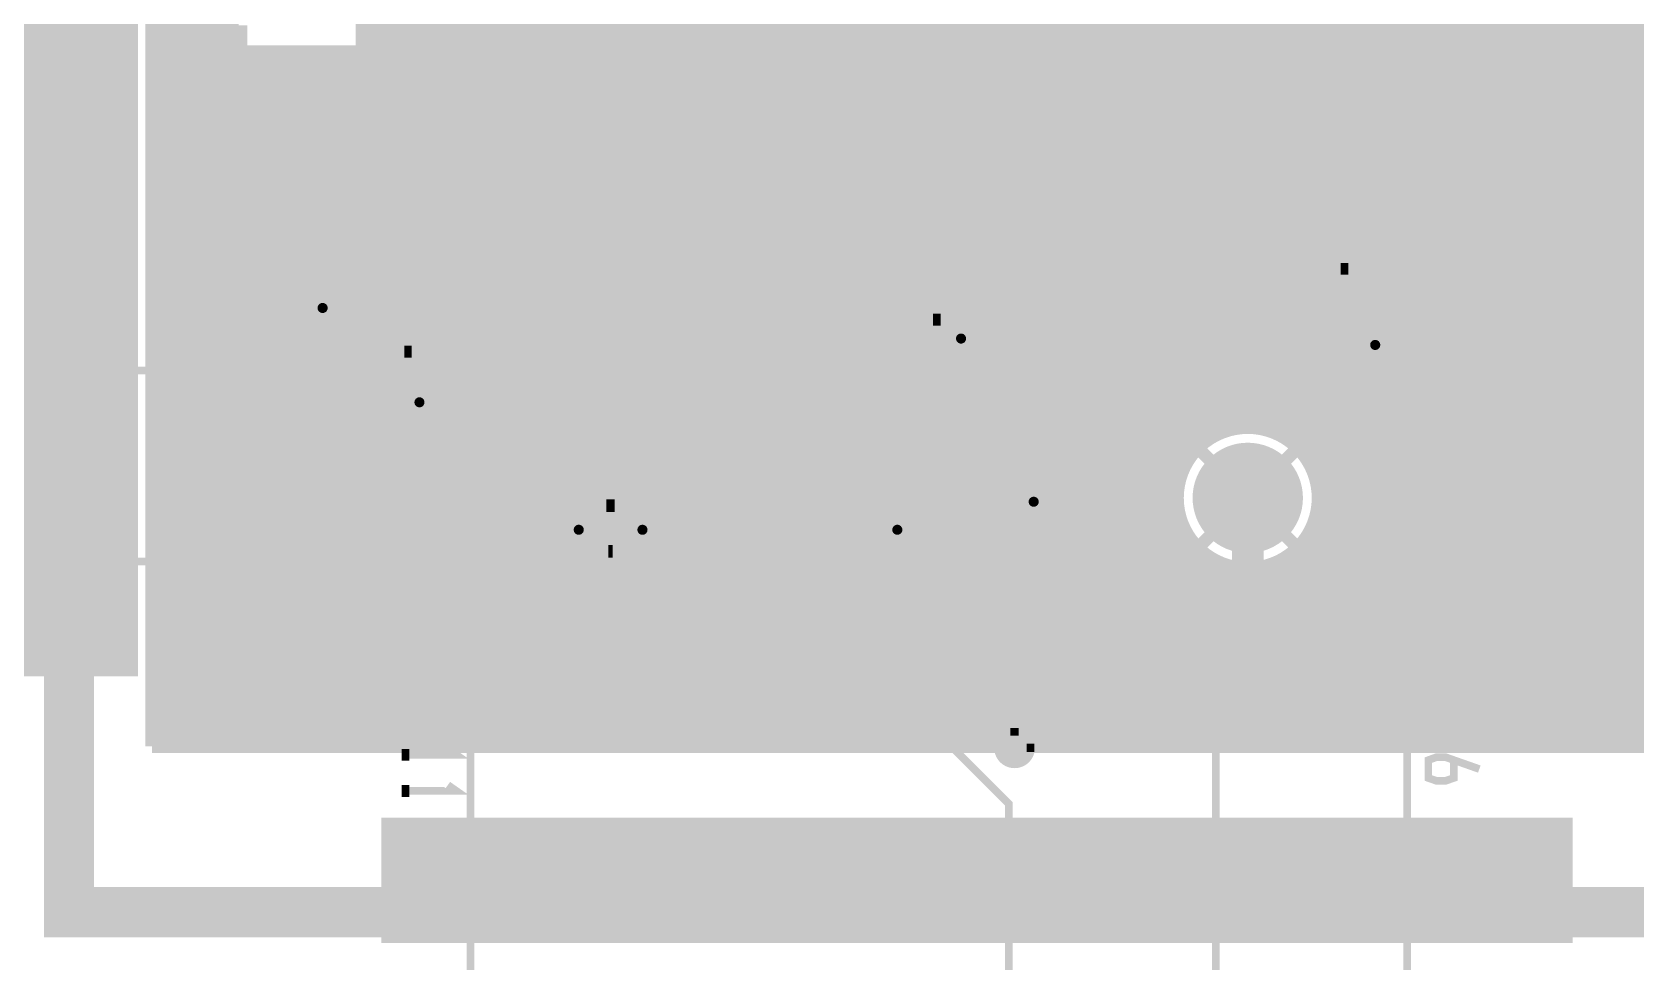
# Model space of a CAD drawing. Extents: x -11 to 221, y -93 to 178.
# Drawn here: x 67.21 to 99.18, y 47.27 to 65.8 of the extents above; entities that cross this region are included whole.
import ezdxf

# ---------------------------------------------------------------- set-up
doc = ezdxf.new("R2010")
doc.units = 0
doc.header["$MEASUREMENT"] = 0
doc.layers.get('0').update_dxf_attribs({"linetype": 'CONTINUOUS'})
for name, color, linetype in [('26-349-0_BOT', 7, 'CONTINUOUS'), ('26-349-0_DRD', 7, 'CONTINUOUS'), ('26-349-0_DRL', 2, 'CONTINUOUS'), ('26-349-0_FAB', 1, 'CONTINUOUS'), ('26-349-0_IN1', 3, 'CONTINUOUS'), ('26-349-0_IN2', 5, 'CONTINUOUS'), ('26-349-0_SMB', 10, 'CONTINUOUS'), ('26-349-0_SMT', 14, 'CONTINUOUS'), ('26-349-0_SPT', 9, 'CONTINUOUS'), ('26-349-0_SST', 12, 'CONTINUOUS'), ('26-349-0_TOP', 11, 'CONTINUOUS'), ('THRUHOLE_TAP', 15, 'CONTINUOUS')]:
    doc.layers.add(name, color=color, linetype=linetype)

# ---------------------------------------------------------------- blocks, each defined once
blk = doc.blocks.new('ROUND_50')
at = {"const_width": 1.09982}
blk.add_lwpolyline([(-0.54991, 0, 1), (0.54991, 0, 1)], format="xyb", close=True, dxfattribs=at)
blk = doc.blocks.new('ROUND_78')
at = {"const_width": 0.29972}
blk.add_lwpolyline([(-0.14986, 0, 1), (0.14986, 0, 1)], format="xyb", close=True, dxfattribs=at)
blk = doc.blocks.new('ROUND_96')
at = {"const_width": 0.50038}
blk.add_lwpolyline([(-0.25019, 0, 1), (0.25019, 0, 1)], format="xyb", close=True, dxfattribs=at)
blk = doc.blocks.new('ROUND_102')
at = {"const_width": 0.10033}
blk.add_lwpolyline([(-0.050164, 0, 1), (0.050164, 0, 1)], format="xyb", close=True, dxfattribs=at)
blk = doc.blocks.new('ROUND_82')
at = {"const_width": 0.29972}
blk.add_lwpolyline([(-0.14986, 0, 1), (0.14986, 0, 1)], format="xyb", close=True, dxfattribs=at)
blk = doc.blocks.new('RECTANGLE_3')
blk.add_solid([(0.4826, 0.4064), (0.4826, -0.4064), (-0.4826, 0.4064), (-0.4826, -0.4064)])
blk = doc.blocks.new('RECTANGLE_57')
blk.add_solid([(0.65024, 0.40005), (0.65024, -0.40005), (-0.65024, 0.40005), (-0.65024, -0.40005)])
blk = doc.blocks.new('OBLONG_59')
at = {"const_width": 0.635}
blk.add_lwpolyline([(0, 0.9525), (0, -0.9525)], dxfattribs=at)
at = {"const_width": 0.3175}
for points in [[(-0.15875, 0.9525, 1), (0.15875, 0.9525, 1)], [(-0.15875, -0.9525, 1), (0.15875, -0.9525, 1)]]:
    blk.add_lwpolyline(points, format="xyb", close=True, dxfattribs=at)
blk = doc.blocks.new('RECTANGLE_60')
blk.add_solid([(0.3175, 1.27), (0.3175, -1.27), (-0.3175, 1.27), (-0.3175, -1.27)])
blk = doc.blocks.new('RECTANGLE_12')
blk.add_solid([(0.40005, 0.65024), (0.40005, -0.65024), (-0.40005, 0.65024), (-0.40005, -0.65024)])
blk = doc.blocks.new('ROUND_88')
at = {"const_width": 0.10033}
blk.add_lwpolyline([(-0.050164, 0, 1), (0.050164, 0, 1)], format="xyb", close=True, dxfattribs=at)
blk = doc.blocks.new('ROUND_90')
at = {"const_width": 0.50038}
blk.add_lwpolyline([(-0.25019, 0, 1), (0.25019, 0, 1)], format="xyb", close=True, dxfattribs=at)

msp = doc.modelspace()

# ---------------------------------------------------------------- linework, layer by layer
at = {"layer": '26-349-0_DRD', "const_width": 0.254}
for points in [[(84.455, 68.199), (84.455, 65.659)], [(86.995, 68.199), (84.455, 65.659)], [(86.995, 65.659), (84.455, 68.199)], [(86.995, 65.659), (86.995, 68.199)], [(84.455, 65.659), (86.995, 65.659)], [(71.7296, 61.5696), (71.7296, 59.0296)], [(74.2696, 61.5696), (71.7296, 61.5696)], [(74.2696, 61.5696), (71.7296, 59.0296)], [(74.2696, 59.0296), (71.7296, 61.5696)], [(71.7296, 61.5696), (71.7296, 59.0296)], [(74.2696, 61.5696), (71.7296, 61.5696)], [(74.2696, 61.5696), (71.7296, 59.0296)], [(74.2696, 59.0296), (71.7296, 61.5696)], [(74.2696, 59.0296), (74.2696, 61.5696)], [(74.2696, 59.0296), (74.2696, 61.5696)], [(84.455, 60.96), (84.455, 58.42)], [(86.995, 60.96), (84.455, 60.96)], [(86.995, 60.96), (84.455, 58.42)], [(86.995, 58.42), (84.455, 60.96)], [(84.455, 60.96), (84.455, 58.42)], [(86.995, 60.96), (84.455, 60.96)], [(86.995, 60.96), (84.455, 58.42)], [(86.995, 58.42), (84.455, 60.96)], [(84.455, 60.96), (84.455, 58.42)], [(86.995, 60.96), (84.455, 60.96)], [(86.995, 60.96), (84.455, 58.42)], [(86.995, 58.42), (84.455, 60.96)], [(86.995, 58.42), (86.995, 60.96)], [(86.995, 58.42), (86.995, 60.96)], [(86.995, 58.42), (86.995, 60.96)], [(92.71, 60.833), (92.71, 58.293)], [(95.25, 60.833), (92.71, 60.833)], [(95.25, 60.833), (92.71, 58.293)], [(95.25, 58.293), (92.71, 60.833)], [(95.25, 58.293), (95.25, 60.833)], [(73.66, 59.69), (73.66, 57.15)], [(76.2, 59.69), (73.66, 59.69)], [(76.2, 59.69), (73.66, 57.15)], [(76.2, 57.15), (73.66, 59.69)], [(76.2, 57.15), (76.2, 59.69)], [(71.7296, 59.0296), (74.2696, 59.0296)], [(71.7296, 59.0296), (74.2696, 59.0296)], [(84.455, 58.42), (86.995, 58.42)], [(84.455, 58.42), (86.995, 58.42)], [(84.455, 58.42), (86.995, 58.42)], [(92.71, 58.293), (95.25, 58.293)], [(85.9028, 57.7088), (85.9028, 55.1688)], [(88.4428, 57.7088), (85.9028, 57.7088)], [(88.4428, 57.7088), (85.9028, 55.1688)], [(88.4428, 55.1688), (85.9028, 57.7088)], [(88.4428, 55.1688), (88.4428, 57.7088)], [(73.66, 57.15), (76.2, 57.15)], [(76.835, 57.15), (76.835, 54.61)], [(79.375, 57.15), (76.835, 57.15)], [(79.375, 57.15), (76.835, 54.61)], [(79.375, 54.61), (76.835, 57.15)], [(76.835, 57.15), (76.835, 54.61)], [(79.375, 57.15), (76.835, 57.15)], [(79.375, 57.15), (76.835, 54.61)], [(79.375, 54.61), (76.835, 57.15)], [(78.105, 57.15), (78.105, 54.61)], [(80.645, 57.15), (78.105, 57.15)], [(80.645, 57.15), (78.105, 54.61)], [(80.645, 54.61), (78.105, 57.15)], [(78.105, 57.15), (78.105, 54.61)], [(80.645, 57.15), (78.105, 57.15)], [(80.645, 57.15), (78.105, 54.61)], [(80.645, 54.61), (78.105, 57.15)], [(79.375, 54.61), (79.375, 57.15)], [(79.375, 54.61), (79.375, 57.15)], [(80.645, 54.61), (80.645, 57.15)], [(80.645, 54.61), (80.645, 57.15)], [(83.185, 57.15), (83.185, 54.61)], [(85.725, 57.15), (83.185, 57.15)], [(85.725, 57.15), (83.185, 54.61)], [(85.725, 54.61), (83.185, 57.15)], [(83.185, 57.15), (83.185, 54.61)], [(85.725, 57.15), (83.185, 57.15)], [(85.725, 57.15), (83.185, 54.61)], [(85.725, 54.61), (83.185, 57.15)], [(85.725, 54.61), (85.725, 57.15)], [(85.725, 54.61), (85.725, 57.15)], [(91.44, 57.15), (90.805, 56.515)], [(92.075, 56.515), (91.44, 57.15)], [(90.805, 56.515), (91.44, 55.88)], [(91.44, 55.88), (92.075, 56.515)], [(85.9028, 55.1688), (88.4428, 55.1688)], [(76.835, 54.61), (79.375, 54.61)], [(76.835, 54.61), (79.375, 54.61)], [(78.105, 54.61), (80.645, 54.61)], [(78.105, 54.61), (80.645, 54.61)], [(83.185, 54.61), (85.725, 54.61)], [(83.185, 54.61), (85.725, 54.61)]]:
    msp.add_lwpolyline(points, dxfattribs=at)
at = {"layer": '26-349-0_DRL', "const_width": 2.49936}
for points in [[(68.072, 52.959), (68.072, 105.283)], [(74.168, 48.895), (97.917, 48.895)]]:
    msp.add_lwpolyline(points, dxfattribs=at)
at = {"layer": '26-349-0_FAB', "const_width": 1.00076}
msp.add_lwpolyline([(187.325, 48.26), (67.945, 48.26), (67.945, 115.57), (69.215, 116.84), (187.96, 116.84)], dxfattribs=at)
at = {"layer": '26-349-0_IN1', "const_width": 0.254}
for points in [[(165.481, 112.649), (71.247, 112.649), (69.596, 110.998), (69.596, 51.562)], [(69.8246, 108.90504), (69.8246, 51.562)], [(70.0532, 108.62818), (70.0532, 51.562)], [(70.9676, 108.66882), (70.9676, 51.562)], [(71.1962, 108.56976), (71.1962, 51.562)], [(70.2818, 108.51642), (70.2818, 51.562)], [(70.5104, 108.48848), (70.5104, 51.562)], [(70.739, 108.5342), (70.739, 51.562)], [(96.5708, 103.99776), (96.5708, 51.562)], [(96.7994, 103.99776), (96.7994, 51.562)], [(97.028, 103.99776), (97.028, 51.562)], [(97.2566, 103.99776), (97.2566, 51.562)], [(97.4852, 103.99776), (97.4852, 51.562)], [(97.7138, 103.99522), (97.7138, 51.562)], [(97.9424, 103.99522), (97.9424, 51.562)], [(98.171, 103.99522), (98.171, 51.562)], [(98.3996, 103.99522), (98.3996, 51.562)], [(98.6282, 103.99522), (98.6282, 51.562)], [(98.8568, 103.99522), (98.8568, 51.562)], [(99.0854, 103.99522), (99.0854, 51.562)], [(90.6272, 100.5078), (90.6272, 57.81294)], [(78.5114, 95.7834), (78.5114, 56.48706)], [(78.486, 95.758), (78.486, 65.405), (71.374, 65.405)], [(86.9696, 94.01048), (86.9696, 51.562)], [(86.5124, 83.3374), (86.5124, 51.562)], [(86.741, 83.58378), (86.741, 51.562)], [(89.2556, 82.67192), (89.2556, 51.562)], [(90.3986, 82.78114), (90.3986, 57.63768)], [(96.1136, 82.67192), (96.1136, 51.562)], [(96.3422, 82.87258), (96.3422, 51.562)], [(88.5698, 82.65922), (88.5698, 51.562)], [(88.7984, 82.5881), (88.7984, 51.562)], [(89.027, 82.59064), (89.027, 51.562)], [(89.4842, 82.51952), (89.4842, 51.562)], [(89.7128, 82.45602), (89.7128, 51.562)], [(89.9414, 82.46872), (89.9414, 56.82996)], [(90.17, 82.56016), (90.17, 57.37098)], [(95.6564, 82.5881), (95.6564, 51.562)], [(95.885, 82.59064), (95.885, 51.562)], [(92.2274, 82.12582), (92.2274, 57.82818)], [(93.1418, 82.08518), (93.1418, 51.562)], [(80.1116, 81.83372), (80.1116, 51.562)], [(80.3402, 81.75244), (80.3402, 51.562)], [(92.456, 81.9912), (92.456, 57.66054)], [(92.6846, 81.94548), (92.6846, 57.40654)], [(92.9132, 81.97342), (92.9132, 56.9341)], [(82.169, 80.01), (82.169, 51.562)], [(87.1982, 76.23556), (87.1982, 51.562)], [(87.4268, 76.05522), (87.4268, 51.562)], [(87.6554, 75.9841), (87.6554, 51.562)], [(87.884, 75.98664), (87.884, 51.562)], [(88.1126, 76.06792), (88.1126, 51.562)], [(88.3412, 76.26858), (88.3412, 51.562)], [(90.8558, 76.14158), (90.8558, 57.92978)], [(91.9988, 76.10856), (91.9988, 57.93994)], [(91.0844, 75.94092), (91.0844, 58.00344)], [(91.313, 75.85964), (91.313, 58.04154)], [(91.5416, 75.8571), (91.5416, 58.04408)], [(91.7702, 75.92822), (91.7702, 58.01106)], [(93.3704, 75.77582), (93.3704, 59.96686)], [(93.599, 75.61072), (93.599, 60.18784)], [(93.8276, 75.54722), (93.8276, 60.27928)], [(94.0562, 75.55992), (94.0562, 60.28944)], [(82.3976, 74.36104), (82.3976, 51.562)], [(82.6262, 74.08418), (82.6262, 51.562)], [(82.8548, 73.97242), (82.8548, 51.562)], [(83.0834, 73.94448), (83.0834, 51.562)], [(78.74, 73.13422), (78.74, 56.24322)], [(79.883, 73.29678), (79.883, 56.40578)], [(83.312, 73.13422), (83.312, 51.562)], [(78.9686, 72.98436), (78.9686, 56.48706)], [(79.1972, 72.93102), (79.1972, 56.58866)], [(79.4258, 72.9488), (79.4258, 56.60898)], [(79.6544, 73.0504), (79.6544, 56.55564)], [(83.5406, 72.98436), (83.5406, 51.562)], [(83.7692, 72.644), (83.7692, 56.134)], [(83.9978, 72.3265), (83.9978, 56.4515)], [(84.2264, 72.20204), (84.2264, 56.57342)], [(84.455, 72.02678), (84.455, 56.61152)], [(84.6836, 71.7804), (84.6836, 56.57342)], [(84.9122, 71.6788), (84.9122, 56.4515)], [(80.5688, 68.66128), (80.5688, 51.562)], [(81.9404, 68.51904), (81.9404, 51.562)], [(80.7974, 68.28282), (80.7974, 51.562)], [(81.026, 68.1482), (81.026, 51.562)], [(81.2546, 68.10248), (81.2546, 51.562)], [(81.4832, 68.13042), (81.4832, 51.562)], [(81.7118, 68.24218), (81.7118, 51.562)], [(94.2848, 67.37858), (94.2848, 60.22848)], [(95.4278, 67.34556), (95.4278, 51.562)], [(94.5134, 67.17792), (94.5134, 60.06338)], [(94.742, 67.09664), (94.742, 51.562)], [(94.9706, 67.0941), (94.9706, 51.562)], [(95.1992, 67.16522), (95.1992, 51.562)], [(85.1408, 66.48958), (85.1408, 60.12942)], [(86.2838, 66.45656), (86.2838, 60.16244)], [(85.3694, 66.28892), (85.3694, 60.33008)], [(85.598, 66.20764), (85.598, 60.40882)], [(85.8266, 66.2051), (85.8266, 60.4139)], [(86.0552, 66.27622), (86.0552, 60.34278)], [(71.374, 65.7352), (69.596, 65.7352)], [(71.374, 65.93332), (71.374, 65.405)], [(123.0503, 65.7352), (78.486, 65.7352)], [(71.374, 65.5066), (69.596, 65.5066)], [(115.42014, 65.5066), (78.486, 65.5066)], [(115.19916, 65.278), (69.596, 65.278)], [(71.4248, 65.405), (71.4248, 51.562)], [(71.6534, 65.405), (71.6534, 51.562)], [(71.882, 65.405), (71.882, 51.562)], [(72.1106, 65.405), (72.1106, 51.562)], [(72.3392, 65.405), (72.3392, 51.562)], [(72.5678, 65.405), (72.5678, 51.562)], [(72.7964, 65.405), (72.7964, 51.562)], [(73.025, 65.405), (73.025, 51.562)], [(73.2536, 65.405), (73.2536, 51.562)], [(73.4822, 65.405), (73.4822, 51.562)], [(73.7108, 65.405), (73.7108, 51.562)], [(73.9394, 65.405), (73.9394, 51.562)], [(74.168, 65.405), (74.168, 51.562)], [(74.3966, 65.405), (74.3966, 58.92038)], [(74.6252, 65.405), (74.6252, 59.08548)], [(74.8538, 65.405), (74.8538, 59.14644)], [(75.0824, 65.405), (75.0824, 59.13628)], [(75.311, 65.405), (75.311, 59.04484)], [(75.5396, 65.405), (75.5396, 58.82386)], [(75.7682, 65.405), (75.7682, 51.562)], [(75.9968, 65.405), (75.9968, 51.562)], [(76.2254, 65.405), (76.2254, 51.562)], [(76.454, 65.405), (76.454, 51.562)], [(76.6826, 65.405), (76.6826, 51.562)], [(76.9112, 65.405), (76.9112, 51.562)], [(77.1398, 65.405), (77.1398, 51.562)], [(77.3684, 65.405), (77.3684, 51.562)], [(77.597, 65.405), (77.597, 56.40578)], [(77.8256, 65.405), (77.8256, 56.55564)], [(78.0542, 65.405), (78.0542, 56.60898)], [(78.2828, 65.405), (78.2828, 56.58866)], [(115.10772, 65.0494), (69.596, 65.0494)], [(115.09502, 64.8208), (69.596, 64.8208)], [(115.15852, 64.5922), (69.596, 64.5922)], [(115.32362, 64.3636), (69.596, 64.3636)], [(122.44578, 64.135), (69.596, 64.135)], [(122.53214, 63.9064), (69.596, 63.9064)], [(122.6693, 63.6778), (69.596, 63.6778)], [(122.88012, 63.4492), (69.596, 63.4492)], [(123.23826, 63.2206), (69.596, 63.2206)], [(137.84834, 62.992), (69.596, 62.992)], [(137.7315, 62.7634), (69.596, 62.7634)], [(137.66292, 62.5348), (69.596, 62.5348)], [(137.63244, 62.3062), (69.596, 62.3062)], [(137.63752, 62.0776), (69.596, 62.0776)], [(137.6807, 61.849), (69.596, 61.849)], [(137.76452, 61.6204), (69.596, 61.6204)], [(137.90168, 61.3918), (69.596, 61.3918)], [(138.10742, 61.1632), (69.596, 61.1632)], [(123.1138, 60.9346), (69.596, 60.9346)], [(122.81154, 60.706), (69.596, 60.706)], [(122.62612, 60.4774), (69.596, 60.4774)], [(85.25256, 60.2488), (69.596, 60.2488)], [(85.07222, 60.0202), (69.596, 60.0202)], [(93.726, 60.2488), (86.19744, 60.2488)], [(93.4085, 60.0202), (86.37778, 60.0202)], [(122.5042, 60.2488), (94.234, 60.2488)], [(122.428, 60.0202), (94.5515, 60.0202)], [(85.0011, 59.7916), (69.596, 59.7916)], [(93.28404, 59.7916), (86.4489, 59.7916)], [(122.39244, 59.7916), (94.67342, 59.7916)], [(85.00364, 59.563), (69.596, 59.563)], [(85.08492, 59.3344), (69.596, 59.3344)], [(93.28404, 59.3344), (86.36508, 59.3344)], [(93.24848, 59.563), (86.44382, 59.563)], [(122.43308, 59.3344), (94.67342, 59.3344)], [(122.39498, 59.563), (94.71152, 59.563)], [(74.676, 59.1058), (69.596, 59.1058)], [(85.28558, 59.1058), (75.184, 59.1058)], [(85.1408, 59.25058), (85.1408, 56.134)], [(85.3694, 59.04992), (85.3694, 51.562)], [(86.0552, 59.03722), (86.0552, 51.562)], [(93.4085, 59.1058), (86.16442, 59.1058)], [(86.2838, 59.21756), (86.2838, 51.562)], [(93.3704, 59.15914), (93.3704, 51.562)], [(94.5134, 59.06262), (94.5134, 51.562)], [(122.51436, 59.1058), (94.5515, 59.1058)], [(74.3585, 58.8772), (69.596, 58.8772)], [(93.726, 58.8772), (75.5015, 58.8772)], [(85.598, 58.96864), (85.598, 51.562)], [(85.8266, 58.9661), (85.8266, 51.562)], [(93.599, 58.93816), (93.599, 51.562)], [(93.8276, 58.84672), (93.8276, 51.562)], [(94.0562, 58.83402), (94.0562, 51.562)], [(122.64136, 58.8772), (94.234, 58.8772)], [(94.2848, 58.89752), (94.2848, 51.562)], [(74.23404, 58.6486), (69.596, 58.6486)], [(74.19848, 58.42), (69.596, 58.42)], [(122.83948, 58.6486), (75.62342, 58.6486)], [(123.15952, 58.42), (75.66152, 58.42)], [(74.23404, 58.1914), (69.596, 58.1914)], [(139.065, 58.1914), (75.62342, 58.1914)], [(74.3585, 57.9628), (69.596, 57.9628)], [(74.3966, 57.91962), (74.3966, 51.562)], [(74.6252, 57.75452), (74.6252, 51.562)], [(75.311, 57.79516), (75.311, 51.562)], [(90.93962, 57.9628), (75.5015, 57.9628)], [(75.5396, 58.01614), (75.5396, 51.562)], [(139.954, 57.9628), (91.94038, 57.9628)], [(74.676, 57.7342), (69.596, 57.7342)], [(90.2716, 57.5056), (69.596, 57.5056)], [(74.8538, 57.69102), (74.8538, 51.562)], [(75.0824, 57.70372), (75.0824, 51.562)], [(90.5129, 57.7342), (75.184, 57.7342)], [(90.35542, 57.59704), (91.44, 56.515)], [(92.52204, 57.59704), (91.44, 56.515)], [(139.954, 57.7342), (92.3671, 57.7342)], [(139.954, 57.5056), (92.6084, 57.5056)], [(90.11158, 57.277), (69.596, 57.277)], [(139.954, 57.277), (92.76842, 57.277)], [(90.0049, 57.0484), (69.596, 57.0484)], [(89.93886, 56.8198), (69.596, 56.8198)], [(139.954, 57.0484), (92.8751, 57.0484)], [(139.954, 56.8198), (92.94114, 56.8198)], [(77.93228, 56.5912), (69.596, 56.5912)], [(79.20228, 56.5912), (78.27518, 56.5912)], [(84.28228, 56.5912), (79.54518, 56.5912)], [(89.91092, 56.5912), (84.62518, 56.5912)], [(90.35542, 55.43042), (91.44, 56.515)], [(92.52204, 55.43042), (91.44, 56.515)], [(139.954, 56.5912), (92.96908, 56.5912)], [(77.55382, 56.3626), (69.596, 56.3626)], [(78.82382, 56.3626), (78.65364, 56.3626)], [(83.90382, 56.3626), (79.92364, 56.3626)], [(89.916, 56.3626), (85.00364, 56.3626)], [(89.9414, 56.1975), (89.9414, 51.562)], [(139.954, 56.3626), (92.964, 56.3626)], [(77.4192, 56.134), (69.596, 56.134)], [(77.37348, 55.9054), (69.596, 55.9054)], [(83.7692, 56.134), (80.0608, 56.134)], [(83.72348, 55.9054), (80.10652, 55.9054)], [(89.95664, 56.134), (85.1408, 56.134)], [(90.03538, 55.9054), (85.18652, 55.9054)], [(139.954, 55.9054), (92.84462, 55.9054)], [(92.9132, 56.0959), (92.9132, 51.562)], [(139.954, 56.134), (92.92336, 56.134)], [(77.40142, 55.6768), (69.596, 55.6768)], [(78.74, 55.51678), (78.74, 51.562)], [(83.75142, 55.6768), (80.07604, 55.6768)], [(83.7692, 55.626), (83.7692, 51.562)], [(85.1408, 55.626), (85.1408, 51.562)], [(90.1573, 55.6768), (85.15604, 55.6768)], [(90.17, 55.65902), (90.17, 51.562)], [(92.6846, 55.62092), (92.6846, 51.562)], [(139.954, 55.6768), (92.7227, 55.6768)], [(77.51318, 55.4482), (69.596, 55.4482)], [(77.79004, 55.2196), (69.596, 55.2196)], [(77.597, 55.35422), (77.597, 51.562)], [(77.8256, 55.20436), (77.8256, 51.562)], [(79.06004, 55.2196), (78.41996, 55.2196)], [(78.5114, 55.2704), (78.5114, 51.562)], [(78.78318, 55.4482), (78.69428, 55.4482)], [(78.9686, 55.2704), (78.9686, 51.562)], [(79.6544, 55.20436), (79.6544, 51.562)], [(84.14004, 55.2196), (79.68996, 55.2196)], [(79.883, 55.35422), (79.883, 51.562)], [(83.86318, 55.4482), (79.96428, 55.4482)], [(83.9978, 55.3085), (83.9978, 51.562)], [(84.2264, 55.18404), (84.2264, 51.562)], [(84.6836, 55.18404), (84.6836, 51.562)], [(90.62212, 55.2196), (84.76996, 55.2196)], [(84.9122, 55.3085), (84.9122, 51.562)], [(90.34018, 55.4482), (85.04428, 55.4482)], [(90.3986, 55.39232), (90.3986, 51.562)], [(90.6272, 55.21706), (90.6272, 51.562)], [(92.2274, 55.20182), (92.2274, 51.562)], [(139.954, 55.2196), (92.25788, 55.2196)], [(92.456, 55.36946), (92.456, 51.562)], [(139.954, 55.4482), (92.53982, 55.4482)], [(91.2876, 54.991), (69.596, 54.991)], [(78.0542, 55.15102), (78.0542, 51.562)], [(78.2828, 55.1688), (78.2828, 51.562)], [(79.1972, 55.1688), (79.1972, 51.562)], [(79.4258, 55.15102), (79.4258, 51.562)], [(84.455, 55.14848), (84.455, 51.562)], [(90.8558, 55.09768), (90.8558, 51.562)], [(91.0844, 55.02402), (91.0844, 51.562)], [(91.313, 54.98846), (91.313, 51.562)], [(91.5416, 54.98592), (91.5416, 51.562)], [(139.954, 54.991), (91.5924, 54.991)], [(91.7702, 55.01894), (91.7702, 51.562)], [(91.9988, 55.08752), (91.9988, 51.562)], [(171.577, 54.7624), (69.596, 54.7624)], [(171.577, 54.5338), (69.596, 54.5338)], [(171.577, 54.3052), (69.596, 54.3052)], [(171.577, 54.0766), (69.596, 54.0766)], [(171.577, 53.848), (69.596, 53.848)], [(171.577, 53.6194), (69.596, 53.6194)], [(171.577, 53.3908), (69.596, 53.3908)], [(171.577, 53.1622), (69.596, 53.1622)], [(171.577, 52.9336), (69.596, 52.9336)], [(171.577, 52.705), (69.596, 52.705)], [(171.577, 52.4764), (69.596, 52.4764)], [(171.577, 52.2478), (69.596, 52.2478)], [(171.577, 52.0192), (69.596, 52.0192)], [(171.577, 51.7906), (69.596, 51.7906)], [(139.954, 51.562), (69.596, 51.562)]]:
    msp.add_lwpolyline(points, dxfattribs=at)
for points in [[(85.725, 60.42152, 0.4142136), (84.99348, 59.69)], [(85.725, 60.42152, 0.4142136), (84.99348, 59.69)], [(86.45652, 59.69, 0.4142136), (85.725, 60.42152)], [(86.45652, 59.69, 0.4142136), (85.725, 60.42152)], [(93.98, 60.29452, 0.4142136), (93.24848, 59.563)], [(94.71152, 59.563, 0.4142136), (93.98, 60.29452)], [(84.99348, 59.69, 0.4142136), (85.725, 58.95848)], [(84.99348, 59.69, 0.4142136), (85.725, 58.95848)], [(85.725, 58.95848, 0.4142136), (86.45652, 59.69)], [(85.725, 58.95848, 0.4142136), (86.45652, 59.69)], [(93.24848, 59.563, 0.4142136), (93.98, 58.83148)], [(93.98, 58.83148, 0.4142136), (94.71152, 59.563)], [(74.93, 59.15152, 0.4142136), (74.19848, 58.42)], [(75.66152, 58.42, 0.4142136), (74.93, 59.15152)], [(74.19848, 58.42, 0.4142136), (74.93, 57.68848)], [(74.93, 57.68848, 0.4142136), (75.66152, 58.42)], [(91.44, 58.04662, 0.4142136), (89.90838, 56.515)], [(92.97162, 56.515, 0.4142136), (91.44, 58.04662)], [(78.105, 56.61152, 0.4142136), (77.37348, 55.88)], [(78.105, 56.61152, 0.4142136), (77.37348, 55.88)], [(78.74, 56.24322, 0.2690272), (78.105, 56.61154)], [(78.74, 56.24322, 0.2690272), (78.105, 56.61154)], [(79.375, 56.61152, 0.2690269), (78.74, 56.24322)], [(80.10652, 55.88, 0.4142136), (79.375, 56.61152)], [(84.455, 56.61152, 0.4142136), (83.72348, 55.88)], [(84.455, 56.61152, 0.4142136), (83.72348, 55.88)], [(85.18652, 55.88, 0.4142136), (84.455, 56.61152)], [(85.18652, 55.88, 0.4142136), (84.455, 56.61152)], [(89.90838, 56.515, 0.4142136), (91.44, 54.98338)], [(91.44, 54.98338, 0.4142136), (92.97162, 56.515)], [(77.37348, 55.88, 0.4142136), (78.105, 55.14848)], [(77.37348, 55.88, 0.4142136), (78.105, 55.14848)], [(79.375, 55.14848, 0.4142136), (80.10652, 55.88)], [(83.72348, 55.88, 0.4142136), (84.455, 55.14848)], [(83.72348, 55.88, 0.4142136), (84.455, 55.14848)], [(84.455, 55.14848, 0.4142136), (85.18652, 55.88)], [(84.455, 55.14848, 0.4142136), (85.18652, 55.88)], [(78.105, 55.14848, 0.2690269), (78.74, 55.51678)], [(78.105, 55.14848, 0.2690269), (78.74, 55.51678)], [(78.74, 55.51678, 0.2690272), (79.375, 55.14846)]]:
    msp.add_lwpolyline(points, format="xyb", dxfattribs=at)
at = {"layer": '26-349-0_IN2', "const_width": 0.254}
for points in [[(77.0382, 112.141), (77.0382, 52.959)], [(77.2668, 112.141), (77.2668, 52.959)], [(77.4954, 112.141), (77.4954, 52.959)], [(77.724, 112.141), (77.724, 52.959)], [(77.9526, 112.141), (77.9526, 52.959)], [(78.1812, 112.141), (78.1812, 52.959)], [(78.4098, 112.141), (78.4098, 52.959)], [(78.6384, 112.141), (78.6384, 52.959)], [(78.867, 112.141), (78.867, 52.959)], [(79.0956, 112.141), (79.0956, 52.959)], [(79.3242, 112.141), (79.3242, 52.959)], [(79.5528, 112.141), (79.5528, 52.959)], [(79.7814, 112.141), (79.7814, 52.959)], [(80.01, 112.141), (80.01, 52.959)], [(80.2386, 112.141), (80.2386, 52.959)], [(91.44, 112.141), (91.44, 57.94502)], [(91.6686, 112.141), (91.6686, 57.92724)], [(91.8972, 112.141), (91.8972, 57.86882)], [(93.4974, 112.141), (93.4974, 52.959)], [(93.726, 112.141), (93.726, 52.959)], [(93.9546, 112.141), (93.9546, 52.959)], [(96.4692, 112.141), (96.4692, 52.959)], [(96.6978, 112.141), (96.6978, 52.959)], [(96.9264, 112.141), (96.9264, 52.959)], [(97.155, 112.141), (97.155, 52.959)], [(97.3836, 112.141), (97.3836, 52.959)], [(97.6122, 112.141), (97.6122, 52.959)], [(97.8408, 109.87278), (97.8408, 52.959)], [(98.0694, 109.5883), (98.0694, 52.959)], [(98.298, 109.49178), (98.298, 52.959)], [(98.5266, 105.70972), (98.5266, 52.959)], [(98.7552, 105.49382), (98.7552, 52.959)], [(98.9838, 105.42016), (98.9838, 52.959)], [(99.2124, 105.43286), (99.2124, 52.959)], [(88.9254, 99.695), (88.9254, 52.959)], [(89.154, 99.84486), (89.154, 52.959)], [(88.4682, 99.55022), (88.4682, 52.959)], [(88.6968, 99.60102), (88.6968, 52.959)], [(73.8378, 96.6089), (73.8378, 52.959)], [(74.0664, 96.69526), (74.0664, 52.959)], [(82.296, 92.00896), (82.296, 52.959)], [(82.0674, 84.4804), (82.0674, 52.959)], [(80.4672, 83.52282), (80.4672, 52.959)], [(89.3826, 82.7024), (89.3826, 52.959)], [(95.5548, 82.7151), (95.5548, 52.959)], [(95.7834, 82.68208), (95.7834, 52.959)], [(96.012, 82.73542), (96.012, 52.959)], [(96.2406, 82.9056), (96.2406, 52.959)], [(89.6112, 82.58048), (89.6112, 52.959)], [(89.8398, 82.55762), (89.8398, 52.959)], [(90.0684, 82.62112), (90.0684, 56.91886)], [(74.295, 82.1817), (74.295, 52.959)], [(75.438, 82.23758), (75.438, 52.959)], [(74.5236, 81.93786), (74.5236, 52.959)], [(74.7522, 81.8515), (74.7522, 52.959)], [(74.9808, 81.85658), (74.9808, 52.959)], [(75.2094, 81.9531), (75.2094, 52.959)], [(94.1832, 79.16926), (94.1832, 52.959)], [(92.1258, 77.99578), (92.1258, 57.76976)], [(93.2688, 77.9399), (93.2688, 52.959)], [(86.4108, 77.74178), (86.4108, 52.959)], [(90.297, 77.73162), (90.297, 57.37352)], [(91.2114, 77.6224), (91.2114, 57.92724)], [(92.3544, 77.7113), (92.3544, 57.61482)], [(92.583, 77.61478), (92.583, 57.37352)], [(92.8116, 77.6097), (92.8116, 56.91886)], [(93.0402, 77.69606), (93.0402, 52.959)], [(86.6394, 77.4573), (86.6394, 56.77408)], [(86.868, 77.36078), (86.868, 56.98998)], [(87.0966, 77.3557), (87.0966, 57.06364)], [(90.5256, 77.54112), (90.5256, 57.61482)], [(90.7542, 77.47762), (90.7542, 57.76976)], [(90.9828, 77.50048), (90.9828, 57.86882)], [(88.2396, 76.3016), (88.2396, 52.959)], [(87.3252, 76.24826), (87.3252, 57.0484)], [(87.5538, 76.1111), (87.5538, 56.93918)], [(87.7824, 76.07808), (87.7824, 56.59628)], [(88.011, 76.13142), (88.011, 52.959)], [(73.787, 74.676), (73.787, 52.959)], [(82.5246, 74.34072), (82.5246, 52.959)], [(82.7532, 74.12482), (82.7532, 52.959)], [(82.9818, 74.05116), (82.9818, 52.959)], [(83.2104, 73.49998), (83.2104, 52.959)], [(83.439, 73.15708), (83.439, 52.959)], [(83.6676, 73.04786), (83.6676, 52.959)], [(83.8962, 72.6059), (83.8962, 52.959)], [(84.1248, 72.36206), (84.1248, 52.959)], [(84.3534, 72.2757), (84.3534, 52.959)], [(84.582, 72.01662), (84.582, 52.959)], [(84.8106, 71.82612), (84.8106, 52.959)], [(85.0392, 71.76262), (85.0392, 52.959)], [(75.6666, 69.00672), (75.6666, 52.959)], [(76.8096, 69.18198), (76.8096, 52.959)], [(75.8952, 68.79082), (75.8952, 52.959)], [(76.1238, 68.71716), (76.1238, 52.959)], [(76.3524, 68.72986), (76.3524, 52.959)], [(76.581, 68.83908), (76.581, 52.959)], [(80.6958, 68.59778), (80.6958, 52.959)], [(80.9244, 68.3133), (80.9244, 52.959)], [(81.6102, 68.29806), (81.6102, 52.959)], [(81.8388, 68.5419), (81.8388, 52.959)], [(81.153, 68.21678), (81.153, 52.959)], [(81.3816, 68.2117), (81.3816, 52.959)], [(94.4118, 67.38366), (94.4118, 52.959)], [(95.3262, 67.38366), (95.3262, 52.959)], [(94.6404, 67.23126), (94.6404, 52.959)], [(94.869, 67.18808), (94.869, 52.959)], [(95.0976, 67.23126), (95.0976, 52.959)], [(85.2678, 66.49466), (85.2678, 52.959)], [(86.1822, 66.49466), (86.1822, 52.959)], [(85.4964, 66.34226), (85.4964, 52.959)], [(85.725, 66.29908), (85.725, 52.959)], [(85.9536, 66.34226), (85.9536, 52.959)], [(123.21032, 65.7098), (73.787, 65.7098)], [(122.89282, 65.4812), (73.787, 65.4812)], [(122.70486, 65.2526), (73.787, 65.2526)], [(122.58548, 65.024), (73.787, 65.024)], [(122.5169, 64.7954), (73.787, 64.7954)], [(122.4915, 64.5668), (73.787, 64.5668)], [(122.5042, 64.3382), (73.787, 64.3382)], [(122.56008, 64.1096), (73.787, 64.1096)], [(122.65914, 63.881), (73.787, 63.881)], [(122.8217, 63.6524), (73.787, 63.6524)], [(123.08078, 63.4238), (73.787, 63.4238)], [(138.14552, 63.1952), (73.787, 63.1952)], [(137.95248, 62.9666), (73.787, 62.9666)], [(137.8331, 62.738), (73.787, 62.738)], [(137.76198, 62.5094), (73.787, 62.5094)], [(137.7315, 62.2808), (73.787, 62.2808)], [(137.7442, 62.0522), (73.787, 62.0522)], [(137.795, 61.8236), (73.787, 61.8236)], [(137.89152, 61.595), (73.787, 61.595)], [(138.049, 61.3664), (73.787, 61.3664)], [(138.303, 61.1378), (73.787, 61.1378)], [(123.28906, 60.9092), (73.787, 60.9092)], [(122.93346, 60.6806), (73.787, 60.6806)], [(122.73026, 60.452), (73.787, 60.452)], [(122.60326, 60.2234), (73.787, 60.2234)], [(122.52706, 59.9948), (73.787, 59.9948)], [(122.49404, 59.7662), (73.787, 59.7662)], [(122.49912, 59.5376), (73.787, 59.5376)], [(122.54738, 59.309), (73.787, 59.309)], [(122.63882, 59.0804), (73.787, 59.0804)], [(122.78868, 58.8518), (73.787, 58.8518)], [(123.02744, 58.6232), (73.787, 58.6232)], [(123.5202, 58.3946), (73.787, 58.3946)], [(146.31416, 58.166), (73.787, 58.166)], [(91.29268, 57.9374), (73.787, 57.9374)], [(146.1262, 57.9374), (91.58732, 57.9374)], [(90.6526, 57.7088), (73.787, 57.7088)], [(90.38336, 57.4802), (73.787, 57.4802)], [(146.00428, 57.7088), (92.2274, 57.7088)], [(145.92808, 57.4802), (92.4941, 57.4802)], [(90.21318, 57.2516), (73.787, 57.2516)], [(145.89252, 57.2516), (92.66428, 57.2516)], [(86.93658, 57.023), (73.787, 57.023)], [(86.6521, 56.7944), (73.787, 56.7944)], [(90.10396, 57.023), (87.40902, 57.023)], [(90.03792, 56.7944), (87.6935, 56.7944)], [(145.89506, 57.023), (92.77604, 57.023)], [(145.9357, 56.7944), (92.84208, 56.7944)], [(86.55558, 56.5658), (73.787, 56.5658)], [(90.00998, 56.5658), (87.79002, 56.5658)], [(146.01444, 56.5658), (92.86748, 56.5658)], [(86.5505, 56.3372), (73.787, 56.3372)], [(87.7824, 56.27878), (87.7824, 52.959)], [(90.02014, 56.3372), (87.7951, 56.3372)], [(146.14398, 56.3372), (92.85732, 56.3372)], [(86.63686, 56.1086), (73.787, 56.1086)], [(86.8807, 55.88), (73.787, 55.88)], [(86.6394, 56.10352), (86.6394, 52.959)], [(86.868, 55.88762), (86.868, 52.959)], [(87.3252, 55.82666), (87.3252, 52.959)], [(90.1573, 55.88), (87.46236, 55.88)], [(87.5538, 55.93588), (87.5538, 52.959)], [(90.0684, 56.1086), (87.70874, 56.1086)], [(90.0684, 56.11114), (90.0684, 52.959)], [(146.66214, 55.88), (92.72016, 55.88)], [(92.8116, 56.11114), (92.8116, 52.959)], [(146.33956, 56.1086), (92.8116, 56.1086)], [(90.29954, 55.6514), (73.787, 55.6514)], [(87.0966, 55.81396), (87.0966, 52.959)], [(90.297, 55.65648), (90.297, 52.959)], [(149.90826, 55.6514), (92.58046, 55.6514)], [(92.583, 55.65648), (92.583, 52.959)], [(90.51544, 55.4228), (73.787, 55.4228)], [(90.89136, 55.1942), (73.787, 55.1942)], [(90.5256, 55.41518), (90.5256, 52.959)], [(90.7542, 55.26024), (90.7542, 52.959)], [(174.117, 55.1942), (91.98864, 55.1942)], [(92.1258, 55.26024), (92.1258, 52.959)], [(92.3544, 55.41518), (92.3544, 52.959)], [(150.06066, 55.4228), (92.36202, 55.4228)], [(174.117, 54.9656), (73.787, 54.9656)], [(90.9828, 55.15864), (90.9828, 52.959)], [(91.2114, 55.10276), (91.2114, 52.959)], [(91.44, 55.08498), (91.44, 52.959)], [(91.6686, 55.10276), (91.6686, 52.959)], [(91.8972, 55.15864), (91.8972, 52.959)], [(174.117, 54.737), (73.787, 54.737)], [(174.117, 54.5084), (73.787, 54.5084)], [(174.117, 54.2798), (73.787, 54.2798)], [(174.117, 54.0512), (73.787, 54.0512)], [(174.117, 53.8226), (73.787, 53.8226)], [(174.117, 53.594), (73.787, 53.594)], [(174.117, 53.3654), (73.787, 53.3654)], [(174.117, 53.1368), (73.787, 53.1368)], [(165.989, 52.959), (73.787, 52.959)]]:
    msp.add_lwpolyline(points, dxfattribs=at)
for points in [[(91.44, 57.94502, 0.4142136), (90.00998, 56.515)], [(92.87002, 56.515, 0.4142136), (91.44, 57.94502)], [(87.1728, 57.06872, 0.4142136), (86.54288, 56.4388)], [(87.80272, 56.4388, 0.4142136), (87.1728, 57.06872)], [(90.00998, 56.515, 0.4142136), (91.44, 55.08498)], [(91.44, 55.08498, 0.4142136), (92.87002, 56.515)], [(86.54288, 56.4388, 0.4142136), (87.1728, 55.80888)], [(87.1728, 55.80888, 0.4142136), (87.80272, 56.4388)]]:
    msp.add_lwpolyline(points, format="xyb", dxfattribs=at)
at = {"layer": '26-349-0_SST', "const_width": 0.1524}
for points in [[(93.8784, 62.15634), (93.8784, 61.80074), (94.04858, 61.68136), (94.21876, 61.68136), (94.3864, 61.80074), (94.3864, 62.15634), (93.3704, 62.15634)], [(93.8784, 61.85916), (93.3704, 61.68136)], [(91.55176, 60.86094), (91.55176, 61.33592)], [(70.90918, 60.5536), (70.06082, 60.5536), (69.89318, 60.61202), (69.89318, 60.96762), (70.06082, 61.02858), (70.90918, 61.02858)], [(85.41258, 60.66536), (85.2424, 60.72632), (85.2424, 61.08192), (85.41258, 61.14034), (86.09076, 61.14034), (86.2584, 61.08192), (86.2584, 60.72632), (86.09076, 60.66536)], [(90.53576, 61.0997), (91.55176, 61.0997)], [(93.3704, 60.96254), (93.3704, 61.19876)], [(93.3704, 61.08192), (94.3864, 61.08192), (94.21876, 61.19876)], [(75.2094, 60.50534), (75.2094, 60.14974), (75.37958, 60.03036), (75.54976, 60.03036), (75.7174, 60.14974), (75.7174, 60.50534), (74.7014, 60.50534)], [(91.04376, 60.49772), (91.04376, 60.14212), (91.21394, 60.02274), (91.38412, 60.02274), (91.55176, 60.14212), (91.55176, 60.49772), (90.53576, 60.49772)], [(93.3704, 60.42152), (93.54058, 60.53836), (93.71076, 60.59932), (94.04858, 60.59932), (94.21876, 60.53836), (94.3864, 60.42152), (94.3864, 60.30214), (94.21876, 60.18276), (94.04858, 60.12434), (93.71076, 60.12434), (93.54058, 60.18276), (93.3704, 60.30214), (93.3704, 60.42152)], [(69.89318, 60.071), (70.90918, 59.7154), (70.90918, 60.19038)], [(75.2094, 60.20816), (74.7014, 60.03036)], [(85.2424, 59.94654), (85.2424, 60.18276)], [(85.2424, 60.06592), (86.2584, 60.06592), (86.09076, 60.18276)], [(90.53576, 59.18454), (90.53576, 59.65952), (91.21394, 59.18454), (91.38412, 59.18454), (91.55176, 59.2455), (91.55176, 59.6011), (91.38412, 59.65952)], [(93.8784, 59.34456), (93.8784, 59.70016), (94.04858, 59.76112), (94.21876, 59.76112), (94.3864, 59.70016), (94.3864, 59.34456), (94.21876, 59.28614), (94.04858, 59.28614), (93.3704, 59.52236)], [(74.7014, 59.31154), (74.7014, 59.54776)], [(74.7014, 59.43092), (75.7174, 59.43092), (75.54976, 59.54776)], [(85.58276, 59.10834), (85.58276, 59.58332), (86.2584, 59.34456), (86.2584, 59.22772), (85.2424, 59.22772)], [(64.389, 59.055), (72.009, 59.055), (72.009, 55.245), (64.389, 55.245), (64.389, 59.055)], [(75.2094, 58.88736), (75.2094, 58.53176), (75.04176, 58.47334), (74.87158, 58.47334), (74.7014, 58.53176), (74.7014, 58.88736), (74.87158, 58.94832), (75.04176, 58.94832), (75.7174, 58.70956)], [(90.53576, 58.70194), (91.55176, 58.34634), (91.55176, 58.82132)], [(72.10044, 58.62066), (72.52208, 58.62066), (72.6694, 58.62066), (72.82434, 58.62066), (73.32472, 58.62066), (73.32472, 58.21934), (72.82434, 58.21934), (72.6694, 58.21934), (72.52208, 58.21934), (72.10044, 58.21934)], [(72.52208, 58.21934), (72.52208, 58.62066)], [(72.6694, 58.21934), (72.6694, 58.62066)], [(72.82434, 58.21934), (72.82434, 58.62066)], [(84.8995, 58.6105), (84.8995, 55.6895), (86.5378, 55.6895), (86.5378, 58.6105), (84.8995, 58.6105)], [(93.1545, 58.6105), (93.1545, 55.6895), (94.7928, 55.6895), (94.7928, 58.6105), (93.1545, 58.6105)], [(74.1045, 57.9755), (74.1045, 55.0545), (75.7428, 55.0545), (75.7428, 57.9755), (74.1045, 57.9755)], [(72.10044, 56.08066), (72.52208, 56.08066), (72.6694, 56.08066), (72.82434, 56.08066), (73.32472, 56.08066), (73.32472, 55.67934), (72.82434, 55.67934), (72.6694, 55.67934), (72.52208, 55.67934), (72.10044, 55.67934)], [(72.52208, 55.67934), (72.52208, 56.08066)], [(72.6694, 55.67934), (72.6694, 56.08066)], [(72.82434, 55.67934), (72.82434, 56.08066)], [(91.23934, 53.05044), (91.23934, 53.47208), (91.23934, 53.6194), (91.23934, 53.77434), (91.23934, 54.27472), (91.64066, 54.27472), (91.64066, 53.77434), (91.64066, 53.6194), (91.64066, 53.47208), (91.64066, 53.05044)], [(93.77934, 53.05044), (93.77934, 53.47208), (93.77934, 53.6194), (93.77934, 53.77434), (93.77934, 54.27472), (94.18066, 54.27472), (94.18066, 53.77434), (94.18066, 53.6194), (94.18066, 53.47208), (94.18066, 53.05044)], [(91.64066, 53.77434), (91.23934, 53.77434)], [(94.18066, 53.77434), (93.77934, 53.77434)], [(91.64066, 53.6194), (91.23934, 53.6194)], [(91.64066, 53.47208), (91.23934, 53.47208)], [(94.18066, 53.6194), (93.77934, 53.6194)], [(94.18066, 53.47208), (93.77934, 53.47208)], [(96.05518, 52.5526), (95.20682, 52.5526), (95.03918, 52.61102), (95.03918, 52.96662), (95.20682, 53.02758), (96.05518, 53.02758)], [(90.805, 45.339), (90.805, 52.959), (94.615, 52.959), (94.615, 45.339), (90.805, 45.339)], [(75.6666, 51.99634), (74.82078, 51.99634), (74.6506, 52.05476), (74.6506, 52.41036), (74.82078, 52.47132), (75.6666, 52.47132)], [(95.20682, 52.18938), (95.03918, 52.07), (95.03918, 51.83378), (95.20682, 51.7144), (95.377, 51.7144), (95.71482, 51.95062), (96.05518, 51.7144), (96.05518, 52.18938)], [(87.06612, 51.71948), (86.51748, 51.71948)], [(86.5632, 51.77536), (86.5632, 51.29784)], [(86.70036, 51.8541), (86.70036, 51.2191)], [(86.87308, 51.85664), (86.71052, 51.85664)], [(86.83752, 51.86426), (86.83752, 51.20894)], [(86.97468, 51.81092), (86.97468, 51.26228)], [(74.6506, 51.27752), (74.6506, 51.51374)], [(74.6506, 51.39436), (75.6666, 51.39436), (75.49642, 51.51374)], [(86.6775, 45.8851), (75.946, 45.8851), (75.946, 51.5874), (85.5091, 51.5874), (86.6775, 50.419), (86.6775, 45.8851)], [(87.11946, 51.58232), (86.46414, 51.58232)], [(87.1093, 51.44516), (86.4743, 51.44516)], [(87.11184, 51.61788), (87.11184, 51.45532)], [(87.03056, 51.308), (86.55304, 51.308)], [(95.54718, 51.29022), (95.54718, 50.93462), (95.377, 50.8762), (95.20682, 50.8762), (95.03918, 50.93462), (95.03918, 51.29022), (95.20682, 51.35118), (95.377, 51.35118), (96.05518, 51.11242)], [(74.6506, 50.55616), (74.6506, 50.79492)], [(74.6506, 50.67554), (75.6666, 50.67554), (75.49642, 50.79492)]]:
    msp.add_lwpolyline(points, dxfattribs=at)
at = {"layer": '26-349-0_SST'}
for points, const_width in [([(91.44, 57.91708, 0.4142136), (90.03792, 56.515)], 0.254), ([(92.84208, 56.515, 0.4142136), (91.44, 57.91708)], 0.254), ([(90.03792, 56.515, 0.4142136), (91.44, 55.11292)], 0.254), ([(91.44, 55.11292, 0.4142136), (92.84208, 56.515)], 0.254), ([(86.7918, 51.8668, 0.4142136), (86.4616, 51.5366)], 0.1524), ([(87.122, 51.5366, 0.4142136), (86.7918, 51.8668)], 0.1524), ([(86.4616, 51.5366, 0.4142136), (86.7918, 51.2064)], 0.1524), ([(86.7918, 51.2064, 0.4142136), (87.122, 51.5366)], 0.1524)]:
    msp.add_lwpolyline(points, format="xyb", dxfattribs=dict(at, const_width=const_width))
at = {"layer": '26-349-0_TOP'}
for points, const_width in [([(83.82, 73.66), (83.82, 70.231), (82.169, 68.58), (82.169, 61.214), (80.645, 59.69), (80.645, 53.34)], 0.2032), ([(84.455, 72.898), (84.455, 70.231), (82.677, 68.453), (82.677, 61.087), (81.915, 60.325), (81.915, 53.34)], 0.2032), ([(83.185, 53.34), (83.185, 68.199), (85.09, 70.104), (85.09, 72.39)], 0.2032), ([(81.28, 68.834), (81.28, 61.468), (75.6158, 55.8038), (74.93, 55.8038)], 0.2032), ([(93.98, 56.4388), (94.1578, 56.4388), (94.869, 57.15), (94.869, 67.818)], 0.2032), ([(72.9996, 60.2996), (72.9996, 58.42)], 0.635), ([(72.9996, 60.2996), (72.9996, 58.42)], 0.635), ([(85.725, 59.69), (85.725, 57.8612)], 0.2032), ([(85.725, 57.8612), (85.725, 59.69)], 0.2032), ([(85.725, 59.69), (85.725, 57.8612)], 0.2032), ([(93.98, 59.563), (93.98, 57.8612)], 0.2032), ([(74.93, 58.42), (74.93, 57.2262)], 0.2032), ([(85.725, 56.4388), (85.725, 53.34)], 0.635), ([(85.725, 56.4388), (87.1728, 56.4388)], 0.635), ([(91.44, 56.515), (91.44, 53.9496)], 0.635), ([(93.98, 56.4388), (93.98, 53.9496)], 0.2032), ([(72.9996, 55.88), (74.8538, 55.88), (74.93, 55.8038)], 0.2032), ([(76.835, 53.34), (76.835, 55.118), (77.597, 55.88), (78.105, 55.88), (78.105, 53.34)], 0.2032), ([(78.105, 53.34), (78.105, 55.88)], 0.2032), ([(78.105, 55.88), (78.105, 53.34)], 0.2032), ([(79.375, 53.34), (79.375, 55.88)], 0.2032), ([(79.375, 53.34), (79.375, 55.88)], 0.2032), ([(84.455, 53.34), (84.455, 55.88)], 0.2032), ([(84.455, 55.88), (84.455, 53.34)], 0.2032)]:
    msp.add_lwpolyline(points, dxfattribs=dict(at, const_width=const_width))

# ---------------------------------------------------------------- block references
at = {"layer": '26-349-0_BOT'}
for name, p in [('ROUND_78', (72.9996, 60.2996)), ('ROUND_78', (85.725, 59.69)), ('ROUND_78', (93.98, 59.563)), ('ROUND_78', (74.93, 58.42)), ('ROUND_50', (91.44, 56.515)), ('ROUND_78', (87.1728, 56.4388)), ('ROUND_78', (78.105, 55.88)), ('ROUND_78', (79.375, 55.88)), ('ROUND_78', (84.455, 55.88))]:
    msp.add_blockref(name, p, dxfattribs=at)
at = {"layer": '26-349-0_DRL'}
for name, p in [('ROUND_102', (72.9996, 60.2996)), ('ROUND_102', (85.725, 59.69)), ('ROUND_102', (93.98, 59.563)), ('ROUND_102', (74.93, 58.42)), ('ROUND_96', (91.44, 56.515)), ('ROUND_102', (87.1728, 56.4388)), ('ROUND_102', (78.105, 55.88)), ('ROUND_102', (79.375, 55.88)), ('ROUND_102', (84.455, 55.88))]:
    msp.add_blockref(name, p, dxfattribs=at)
at = {"layer": '26-349-0_IN1'}
for name, p in [('ROUND_78', (72.9996, 60.2996)), ('ROUND_82', (85.725, 59.69)), ('ROUND_82', (93.98, 59.563)), ('ROUND_78', (74.93, 58.42)), ('ROUND_50', (91.44, 56.515)), ('ROUND_78', (87.1728, 56.4388)), ('ROUND_78', (78.105, 55.88)), ('ROUND_78', (79.375, 55.88)), ('ROUND_78', (84.455, 55.88))]:
    msp.add_blockref(name, p, dxfattribs=at)
at = {"layer": '26-349-0_IN2'}
for name, p in [('ROUND_78', (72.9996, 60.2996)), ('ROUND_82', (85.725, 59.69)), ('ROUND_82', (93.98, 59.563)), ('ROUND_82', (74.93, 58.42)), ('ROUND_50', (91.44, 56.515)), ('ROUND_78', (87.1728, 56.4388)), ('ROUND_82', (78.105, 55.88)), ('ROUND_78', (79.375, 55.88)), ('ROUND_78', (84.455, 55.88))]:
    msp.add_blockref(name, p, dxfattribs=at)
at = {"layer": '26-349-0_SMB'}
msp.add_blockref('ROUND_50', (91.44, 56.515), dxfattribs=at)
at = {"layer": '26-349-0_SMT'}
for name, p in [('RECTANGLE_57', (72.9996, 58.42)), ('RECTANGLE_3', (85.725, 57.8612)), ('RECTANGLE_3', (93.98, 57.8612)), ('RECTANGLE_3', (74.93, 57.2262)), ('ROUND_50', (91.44, 56.515)), ('RECTANGLE_3', (85.725, 56.4388)), ('RECTANGLE_3', (93.98, 56.4388)), ('RECTANGLE_57', (72.9996, 55.88)), ('RECTANGLE_3', (74.93, 55.8038)), ('OBLONG_59', (76.835, 53.34)), ('OBLONG_59', (78.105, 53.34)), ('OBLONG_59', (79.375, 53.34)), ('OBLONG_59', (80.645, 53.34)), ('OBLONG_59', (81.915, 53.34)), ('OBLONG_59', (83.185, 53.34)), ('OBLONG_59', (84.455, 53.34)), ('RECTANGLE_60', (85.725, 53.34)), ('RECTANGLE_12', (91.44, 53.9496)), ('RECTANGLE_12', (93.98, 53.9496))]:
    msp.add_blockref(name, p, dxfattribs=at)
at = {"layer": '26-349-0_SPT'}
for name, p in [('RECTANGLE_57', (72.9996, 58.42)), ('RECTANGLE_3', (85.725, 57.8612)), ('RECTANGLE_3', (93.98, 57.8612)), ('RECTANGLE_3', (74.93, 57.2262)), ('RECTANGLE_3', (85.725, 56.4388)), ('RECTANGLE_3', (93.98, 56.4388)), ('RECTANGLE_57', (72.9996, 55.88)), ('RECTANGLE_3', (74.93, 55.8038)), ('OBLONG_59', (76.835, 53.34)), ('OBLONG_59', (78.105, 53.34)), ('OBLONG_59', (79.375, 53.34)), ('OBLONG_59', (80.645, 53.34)), ('OBLONG_59', (81.915, 53.34)), ('OBLONG_59', (83.185, 53.34)), ('OBLONG_59', (84.455, 53.34)), ('RECTANGLE_60', (85.725, 53.34)), ('RECTANGLE_12', (91.44, 53.9496)), ('RECTANGLE_12', (93.98, 53.9496))]:
    msp.add_blockref(name, p, dxfattribs=at)
at = {"layer": '26-349-0_TOP'}
for name, p in [('ROUND_78', (72.9996, 60.2996)), ('ROUND_78', (85.725, 59.69)), ('ROUND_78', (93.98, 59.563)), ('RECTANGLE_57', (72.9996, 58.42)), ('ROUND_78', (74.93, 58.42)), ('RECTANGLE_3', (85.725, 57.8612)), ('RECTANGLE_3', (93.98, 57.8612)), ('RECTANGLE_3', (74.93, 57.2262)), ('ROUND_50', (91.44, 56.515)), ('RECTANGLE_3', (85.725, 56.4388)), ('ROUND_78', (87.1728, 56.4388)), ('RECTANGLE_3', (93.98, 56.4388)), ('RECTANGLE_57', (72.9996, 55.88)), ('RECTANGLE_3', (74.93, 55.8038)), ('ROUND_78', (78.105, 55.88)), ('ROUND_78', (79.375, 55.88)), ('ROUND_78', (84.455, 55.88)), ('OBLONG_59', (76.835, 53.34)), ('OBLONG_59', (78.105, 53.34)), ('OBLONG_59', (79.375, 53.34)), ('OBLONG_59', (80.645, 53.34)), ('OBLONG_59', (81.915, 53.34)), ('OBLONG_59', (83.185, 53.34)), ('OBLONG_59', (84.455, 53.34)), ('RECTANGLE_60', (85.725, 53.34)), ('RECTANGLE_12', (91.44, 53.9496)), ('RECTANGLE_12', (93.98, 53.9496))]:
    msp.add_blockref(name, p, dxfattribs=at)
at = {"layer": 'THRUHOLE_TAP'}
for name, p in [('ROUND_88', (72.9996, 60.2996)), ('ROUND_88', (85.725, 59.69)), ('ROUND_88', (93.98, 59.563)), ('ROUND_88', (74.93, 58.42)), ('ROUND_90', (91.44, 56.515)), ('ROUND_88', (87.1728, 56.4388)), ('ROUND_88', (78.105, 55.88)), ('ROUND_88', (79.375, 55.88)), ('ROUND_88', (84.455, 55.88))]:
    msp.add_blockref(name, p, dxfattribs=at)

doc.saveas('drawing.dxf')
